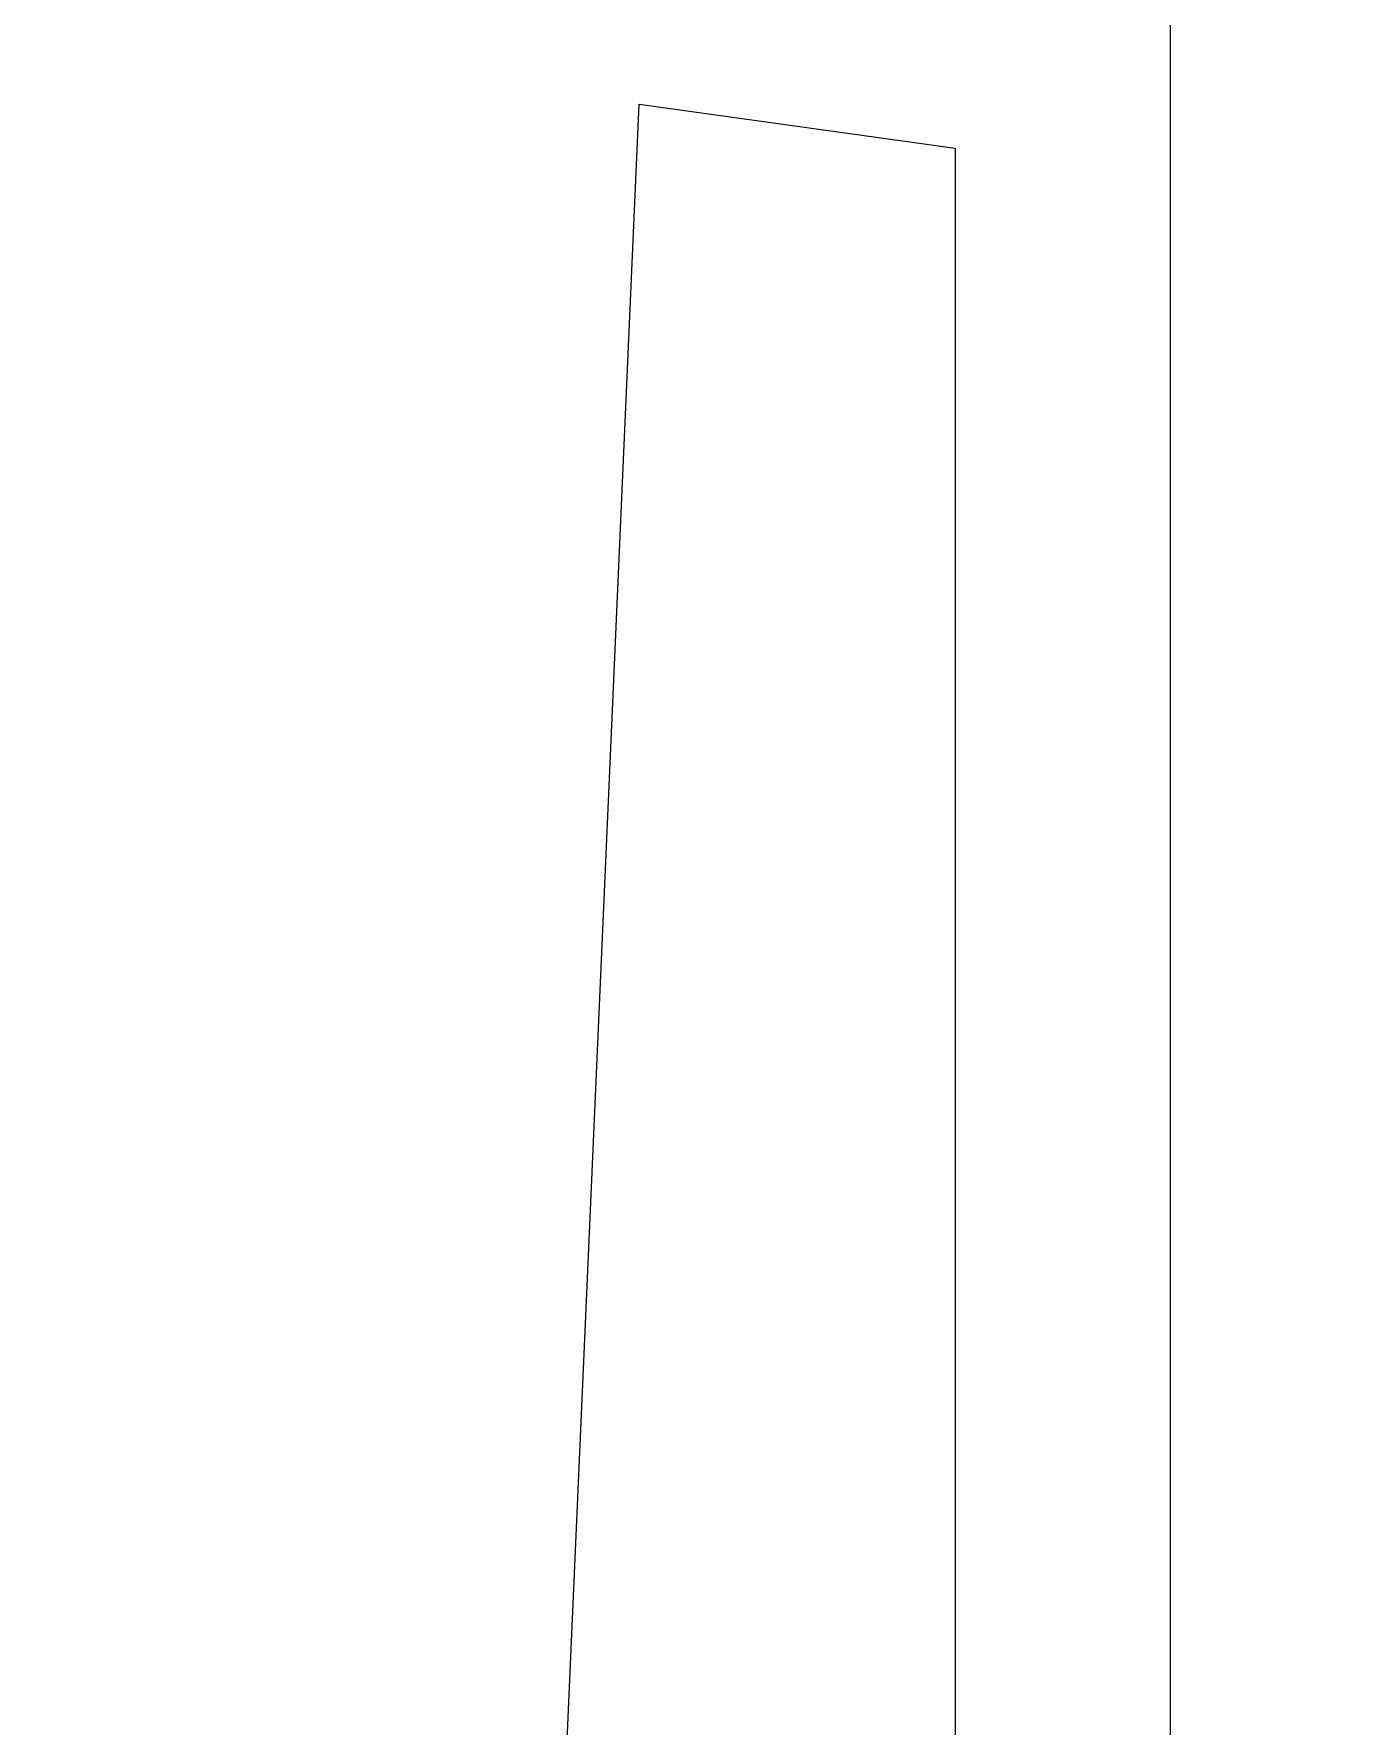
# Model space of a CAD drawing. Extents: x 4056 to 105656, y 4120 to 105720.
# Drawn here: x 67184 to 68119, y 73299 to 74499 of the extents above; entities that cross this region are included whole.
import ezdxf

# ---------------------------------------------------------------- set-up
doc = ezdxf.new("R2010")
doc.units = 13
doc.header["$MEASUREMENT"] = 0
doc.layers.add('Main Layer', color=7, linetype='Continuous', lineweight=0)

msp = doc.modelspace()

# ---------------------------------------------------------------- linework, layer by layer
at = {"lineweight": 0}
for p, q in [((67990.2, 74571), (67990.2, 68406.6)), ((67613.4, 74449.3), (67613.4, 74449.3)), ((67837.6, 74418.2), (67837.6, 68661.6))]:
    msp.add_line(p, q, dxfattribs=at)
for p, q in [((67413.4, 69899.2), (67613.4, 74449.3)), ((67613.4, 74449.3), (67837.6, 74418.2))]:
    msp.add_line(p, q)
msp.add_circle((61011.6, 73976.1), 11000, dxfattribs=at)
at = {"layer": 'Main Layer'}
msp.add_circle((54856, 54920.5), 50800, dxfattribs=at)

doc.saveas('drawing.dxf')
